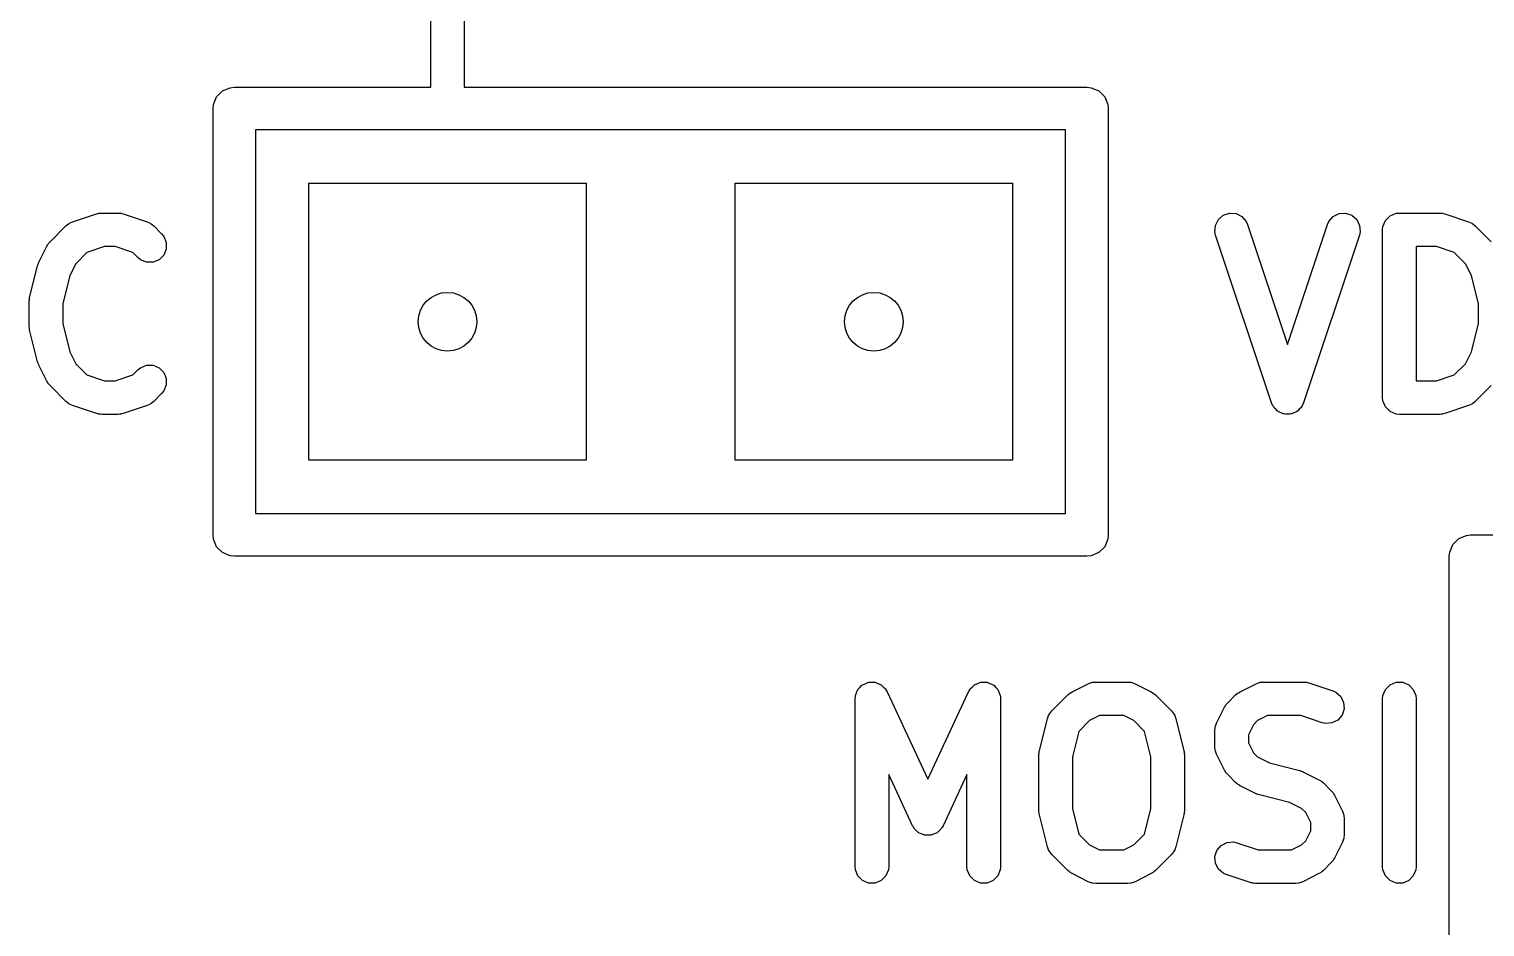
# Model space of a CAD drawing. Extents: x -4.27 to -3.21, y 5.41 to 6.94.
# Drawn here: x -3.8131 to -3.4717, y 6.3331 to 6.5436 of the extents above; entities that cross this region are included whole.
import ezdxf

# ---------------------------------------------------------------- set-up
doc = ezdxf.new("R2010")
doc.units = 0
doc.header["$MEASUREMENT"] = 0
doc.layers.add('BLACK', color=7, linetype='CONTINUOUS')

msp = doc.modelspace()

# ---------------------------------------------------------------- linework, layer by layer
at = {"layer": 'BLACK', "linetype": 'CONTINUOUS'}
for p, q in [((-3.71106, 6.595), (-3.71106, 6.53)), ((-3.71894, 6.53), (-3.71894, 6.59337)), ((-3.76778, 6.52916), (-3.76598, 6.5299)), ((-3.76598, 6.5299), (-3.765, 6.53)), ((-3.765, 6.53), (-3.71894, 6.53)), ((-3.71106, 6.53), (-3.665, 6.53)), ((-3.665, 6.53), (-3.565, 6.53)), ((-3.565, 6.53), (-3.56402, 6.5299)), ((-3.56402, 6.5299), (-3.56222, 6.52916)), ((-3.77, 6.525), (-3.7699, 6.52598)), ((-3.7699, 6.52598), (-3.76916, 6.52778)), ((-3.76916, 6.52778), (-3.76778, 6.52916)), ((-3.56222, 6.52916), (-3.56084, 6.52778)), ((-3.56084, 6.52778), (-3.5601, 6.52598)), ((-3.5601, 6.52598), (-3.56, 6.525)), ((-3.77, 6.425), (-3.77, 6.525)), ((-3.56, 6.525), (-3.56, 6.425)), ((-3.76, 6.52), (-3.76, 6.43)), ((-3.665, 6.52), (-3.76, 6.52)), ((-3.57, 6.52), (-3.665, 6.52)), ((-3.57, 6.43), (-3.57, 6.52)), ((-3.7475, 6.4425), (-3.7475, 6.5075)), ((-3.7475, 6.5075), (-3.6825, 6.5075)), ((-3.6825, 6.5075), (-3.6825, 6.4425)), ((-3.6475, 6.4425), (-3.6475, 6.5075)), ((-3.6475, 6.5075), (-3.5825, 6.5075)), ((-3.5825, 6.5075), (-3.5825, 6.4425)), ((-3.80295, 6.49843), (-3.79733, 6.5003)), ((-3.79733, 6.5003), (-3.79695, 6.50039)), ((-3.79695, 6.50039), (-3.79685, 6.50043)), ((-3.79685, 6.50043), (-3.79671, 6.50044)), ((-3.79671, 6.50044), (-3.79657, 6.50047)), ((-3.79657, 6.50047), (-3.79647, 6.50046)), ((-3.79647, 6.50046), (-3.79608, 6.5005)), ((-3.79608, 6.5005), (-3.79233, 6.5005)), ((-3.79233, 6.5005), (-3.79194, 6.50046)), ((-3.79194, 6.50046), (-3.79184, 6.50047)), ((-3.79184, 6.50047), (-3.7917, 6.50044)), ((-3.7917, 6.50044), (-3.79156, 6.50043)), ((-3.79156, 6.50043), (-3.79147, 6.50039)), ((-3.79147, 6.50039), (-3.79109, 6.5003)), ((-3.79109, 6.5003), (-3.78546, 6.49843)), ((-3.53487, 6.49761), (-3.53418, 6.49898)), ((-3.53418, 6.49898), (-3.53302, 6.49999)), ((-3.53302, 6.49999), (-3.53156, 6.50047)), ((-3.53156, 6.50047), (-3.53003, 6.50036)), ((-3.53003, 6.50036), (-3.52866, 6.49968)), ((-3.52866, 6.49968), (-3.52765, 6.49852)), ((-3.52765, 6.49852), (-3.52734, 6.49781)), ((-3.50856, 6.49781), (-3.50824, 6.49852)), ((-3.50824, 6.49852), (-3.50724, 6.49968)), ((-3.50724, 6.49968), (-3.50586, 6.50036)), ((-3.50586, 6.50036), (-3.50433, 6.50047)), ((-3.50433, 6.50047), (-3.50287, 6.49999)), ((-3.50287, 6.49999), (-3.50171, 6.49898)), ((-3.50171, 6.49898), (-3.50103, 6.49761)), ((-3.49556, 6.49733), (-3.49497, 6.49875)), ((-3.49497, 6.49875), (-3.49389, 6.49984)), ((-3.49389, 6.49984), (-3.49247, 6.50043)), ((-3.49247, 6.50043), (-3.4917, 6.5005)), ((-3.4917, 6.5005), (-3.48233, 6.5005)), ((-3.48233, 6.5005), (-3.48194, 6.50046)), ((-3.48194, 6.50046), (-3.48183, 6.50047)), ((-3.48183, 6.50047), (-3.4817, 6.50044)), ((-3.4817, 6.50044), (-3.48156, 6.50043)), ((-3.48156, 6.50043), (-3.48146, 6.50039)), ((-3.48146, 6.50039), (-3.48108, 6.5003)), ((-3.48108, 6.5003), (-3.47546, 6.49843)), ((-3.80824, 6.49373), (-3.80449, 6.49748)), ((-3.80449, 6.49748), (-3.80389, 6.49796)), ((-3.80389, 6.49796), (-3.80376, 6.49802)), ((-3.80376, 6.49802), (-3.80366, 6.49811)), ((-3.80366, 6.49811), (-3.80295, 6.49843)), ((-3.78546, 6.49843), (-3.78476, 6.49811)), ((-3.78476, 6.49811), (-3.78465, 6.49802)), ((-3.78465, 6.49802), (-3.78452, 6.49796)), ((-3.78452, 6.49796), (-3.78392, 6.49748)), ((-3.78392, 6.49748), (-3.78205, 6.4956)), ((-3.78205, 6.4956), (-3.78156, 6.495)), ((-3.53498, 6.49607), (-3.53487, 6.49761)), ((-3.53481, 6.49532), (-3.53498, 6.49607)), ((-3.52168, 6.45595), (-3.53481, 6.49532)), ((-3.52734, 6.49781), (-3.51795, 6.46965)), ((-3.51795, 6.46965), (-3.50856, 6.49781)), ((-3.50109, 6.49532), (-3.51421, 6.45595)), ((-3.50092, 6.49607), (-3.50109, 6.49532)), ((-3.50103, 6.49761), (-3.50092, 6.49607)), ((-3.49564, 6.49657), (-3.49556, 6.49733)), ((-3.49564, 6.4572), (-3.49564, 6.49657)), ((-3.47546, 6.49843), (-3.47475, 6.49811)), ((-3.47475, 6.49811), (-3.47465, 6.49802)), ((-3.47465, 6.49802), (-3.47451, 6.49796)), ((-3.47451, 6.49796), (-3.47392, 6.49748)), ((-3.47392, 6.49748), (-3.47017, 6.49373)), ((-3.81085, 6.48895), (-3.80898, 6.4927)), ((-3.80898, 6.4927), (-3.80877, 6.49303)), ((-3.80877, 6.49303), (-3.80873, 6.49313)), ((-3.80873, 6.49313), (-3.80864, 6.49324)), ((-3.80864, 6.49324), (-3.80857, 6.49336)), ((-3.80857, 6.49336), (-3.80849, 6.49342)), ((-3.80849, 6.49342), (-3.80824, 6.49373)), ((-3.79544, 6.49263), (-3.79958, 6.49125)), ((-3.79297, 6.49263), (-3.79544, 6.49263)), ((-3.78883, 6.49125), (-3.79297, 6.49263)), ((-3.78156, 6.495), (-3.78097, 6.49358)), ((-3.78097, 6.49205), (-3.78156, 6.49063)), ((-3.78097, 6.49358), (-3.78097, 6.49205)), ((-3.48297, 6.49263), (-3.48776, 6.49263)), ((-3.48776, 6.49263), (-3.48776, 6.46113)), ((-3.47883, 6.49125), (-3.48297, 6.49263)), ((-3.81113, 6.48823), (-3.811, 6.48855)), ((-3.811, 6.48855), (-3.81089, 6.48887)), ((-3.81089, 6.48887), (-3.81087, 6.4889)), ((-3.81087, 6.4889), (-3.81085, 6.48895)), ((-3.80222, 6.48861), (-3.80362, 6.48582)), ((-3.79958, 6.49125), (-3.80222, 6.48861)), ((-3.78762, 6.49003), (-3.78883, 6.49125)), ((-3.78702, 6.48954), (-3.78762, 6.49003)), ((-3.7856, 6.48896), (-3.78702, 6.48954)), ((-3.78406, 6.48896), (-3.7856, 6.48896)), ((-3.78265, 6.48954), (-3.78406, 6.48896)), ((-3.78156, 6.49063), (-3.78265, 6.48954)), ((-3.47619, 6.48861), (-3.47883, 6.49125)), ((-3.47479, 6.48582), (-3.47619, 6.48861)), ((-3.81302, 6.48065), (-3.81115, 6.48815)), ((-3.81115, 6.48815), (-3.81113, 6.4882)), ((-3.81113, 6.4882), (-3.81113, 6.48823)), ((-3.80362, 6.48582), (-3.80527, 6.47921)), ((-3.47314, 6.47921), (-3.47479, 6.48582)), ((-3.81314, 6.47988), (-3.81309, 6.48017)), ((-3.81313, 6.47983), (-3.81314, 6.47988)), ((-3.81314, 6.47969), (-3.81313, 6.47983)), ((-3.81314, 6.47407), (-3.81314, 6.47969)), ((-3.81309, 6.48017), (-3.81307, 6.48046)), ((-3.81307, 6.48046), (-3.81304, 6.48051)), ((-3.81304, 6.48051), (-3.81302, 6.48065)), ((-3.80527, 6.47921), (-3.80527, 6.47455)), ((-3.47314, 6.47455), (-3.47314, 6.47921)), ((-3.81313, 6.47393), (-3.81314, 6.47407)), ((-3.81314, 6.47388), (-3.81313, 6.47393)), ((-3.81309, 6.47359), (-3.81314, 6.47388)), ((-3.81307, 6.4733), (-3.81309, 6.47359)), ((-3.81304, 6.47325), (-3.81307, 6.4733)), ((-3.81302, 6.47311), (-3.81304, 6.47325)), ((-3.81115, 6.46562), (-3.81302, 6.47311)), ((-3.80527, 6.47455), (-3.80362, 6.46794)), ((-3.47479, 6.46794), (-3.47314, 6.47455)), ((-3.80362, 6.46794), (-3.80222, 6.46515)), ((-3.47619, 6.46515), (-3.47479, 6.46794)), ((-3.81113, 6.46556), (-3.81115, 6.46562)), ((-3.81113, 6.46553), (-3.81113, 6.46556)), ((-3.811, 6.46521), (-3.81113, 6.46553)), ((-3.81089, 6.46489), (-3.811, 6.46521)), ((-3.81087, 6.46487), (-3.81089, 6.46489)), ((-3.81085, 6.46481), (-3.81087, 6.46487)), ((-3.80898, 6.46106), (-3.81085, 6.46481)), ((-3.80222, 6.46515), (-3.79958, 6.46251)), ((-3.78702, 6.46422), (-3.7856, 6.46481)), ((-3.7856, 6.46481), (-3.78406, 6.46481)), ((-3.78406, 6.46481), (-3.78265, 6.46422)), ((-3.47883, 6.46251), (-3.47619, 6.46515)), ((-3.80877, 6.46073), (-3.80898, 6.46106)), ((-3.79958, 6.46251), (-3.79544, 6.46113)), ((-3.79544, 6.46113), (-3.79297, 6.46113)), ((-3.79297, 6.46113), (-3.78883, 6.46251)), ((-3.78883, 6.46251), (-3.78762, 6.46373)), ((-3.78762, 6.46373), (-3.78702, 6.46422)), ((-3.78265, 6.46422), (-3.78156, 6.46313)), ((-3.78156, 6.46313), (-3.78097, 6.46171)), ((-3.78097, 6.46171), (-3.78097, 6.46018)), ((-3.48776, 6.46113), (-3.48297, 6.46113)), ((-3.48297, 6.46113), (-3.47883, 6.46251)), ((-3.80873, 6.46063), (-3.80877, 6.46073)), ((-3.80864, 6.46052), (-3.80873, 6.46063)), ((-3.80857, 6.46041), (-3.80864, 6.46052)), ((-3.80849, 6.46034), (-3.80857, 6.46041)), ((-3.80824, 6.46004), (-3.80849, 6.46034)), ((-3.80449, 6.45629), (-3.80824, 6.46004)), ((-3.78205, 6.45816), (-3.78392, 6.45629)), ((-3.78156, 6.45876), (-3.78205, 6.45816)), ((-3.78097, 6.46018), (-3.78156, 6.45876)), ((-3.47017, 6.46004), (-3.47392, 6.45629)), ((-3.80389, 6.4558), (-3.80449, 6.45629)), ((-3.80376, 6.45574), (-3.80389, 6.4558)), ((-3.80366, 6.45565), (-3.80376, 6.45574)), ((-3.80295, 6.45534), (-3.80366, 6.45565)), ((-3.79733, 6.45346), (-3.80295, 6.45534)), ((-3.78546, 6.45534), (-3.79109, 6.45346)), ((-3.78476, 6.45565), (-3.78546, 6.45534)), ((-3.78465, 6.45574), (-3.78476, 6.45565)), ((-3.78452, 6.4558), (-3.78465, 6.45574)), ((-3.78392, 6.45629), (-3.78452, 6.4558)), ((-3.52137, 6.45525), (-3.52168, 6.45595)), ((-3.52118, 6.45503), (-3.52137, 6.45525)), ((-3.52106, 6.45478), (-3.52118, 6.45503)), ((-3.52068, 6.45446), (-3.52106, 6.45478)), ((-3.52036, 6.45409), (-3.52068, 6.45446)), ((-3.51521, 6.45446), (-3.51553, 6.45409)), ((-3.51484, 6.45478), (-3.51521, 6.45446)), ((-3.51471, 6.45503), (-3.51484, 6.45478)), ((-3.51453, 6.45525), (-3.51471, 6.45503)), ((-3.51421, 6.45595), (-3.51453, 6.45525)), ((-3.49556, 6.45643), (-3.49564, 6.4572)), ((-3.49497, 6.45501), (-3.49556, 6.45643)), ((-3.49389, 6.45392), (-3.49497, 6.45501)), ((-3.47546, 6.45534), (-3.48108, 6.45346)), ((-3.47475, 6.45565), (-3.47546, 6.45534)), ((-3.47465, 6.45574), (-3.47475, 6.45565)), ((-3.47451, 6.4558), (-3.47465, 6.45574)), ((-3.47392, 6.45629), (-3.47451, 6.4558)), ((-3.79695, 6.45337), (-3.79733, 6.45346)), ((-3.79685, 6.45333), (-3.79695, 6.45337)), ((-3.79671, 6.45332), (-3.79685, 6.45333)), ((-3.79657, 6.45329), (-3.79671, 6.45332)), ((-3.79647, 6.4533), (-3.79657, 6.45329)), ((-3.79608, 6.45326), (-3.79647, 6.4533)), ((-3.79233, 6.45326), (-3.79608, 6.45326)), ((-3.79194, 6.4533), (-3.79233, 6.45326)), ((-3.79184, 6.45329), (-3.79194, 6.4533)), ((-3.7917, 6.45332), (-3.79184, 6.45329)), ((-3.79156, 6.45333), (-3.7917, 6.45332)), ((-3.79147, 6.45337), (-3.79156, 6.45333)), ((-3.79109, 6.45346), (-3.79147, 6.45337)), ((-3.52011, 6.45396), (-3.52036, 6.45409)), ((-3.5199, 6.45378), (-3.52011, 6.45396)), ((-3.51943, 6.45362), (-3.5199, 6.45378)), ((-3.51899, 6.4534), (-3.51943, 6.45362)), ((-3.51871, 6.45338), (-3.51899, 6.4534)), ((-3.51844, 6.45329), (-3.51871, 6.45338)), ((-3.51795, 6.45332), (-3.51844, 6.45329)), ((-3.51745, 6.45329), (-3.51795, 6.45332)), ((-3.51719, 6.45338), (-3.51745, 6.45329)), ((-3.51691, 6.4534), (-3.51719, 6.45338)), ((-3.51647, 6.45362), (-3.51691, 6.4534)), ((-3.516, 6.45378), (-3.51647, 6.45362)), ((-3.51578, 6.45396), (-3.516, 6.45378)), ((-3.51553, 6.45409), (-3.51578, 6.45396)), ((-3.49247, 6.45333), (-3.49389, 6.45392)), ((-3.4917, 6.45326), (-3.49247, 6.45333)), ((-3.48233, 6.45326), (-3.4917, 6.45326)), ((-3.48194, 6.4533), (-3.48233, 6.45326)), ((-3.48183, 6.45329), (-3.48194, 6.4533)), ((-3.4817, 6.45332), (-3.48183, 6.45329)), ((-3.48156, 6.45333), (-3.4817, 6.45332)), ((-3.48146, 6.45337), (-3.48156, 6.45333)), ((-3.48108, 6.45346), (-3.48146, 6.45337)), ((-3.6825, 6.4425), (-3.7475, 6.4425)), ((-3.5825, 6.4425), (-3.6475, 6.4425)), ((-3.76, 6.43), (-3.665, 6.43)), ((-3.665, 6.43), (-3.57, 6.43)), ((-3.7699, 6.42402), (-3.77, 6.425)), ((-3.76916, 6.42222), (-3.7699, 6.42402)), ((-3.5601, 6.42402), (-3.56084, 6.42222)), ((-3.56, 6.425), (-3.5601, 6.42402)), ((-3.47916, 6.42278), (-3.47778, 6.42416)), ((-3.47778, 6.42416), (-3.47598, 6.4249)), ((-3.47598, 6.4249), (-3.475, 6.425)), ((-3.475, 6.425), (-3.275, 6.425)), ((-3.76778, 6.42084), (-3.76916, 6.42222)), ((-3.76598, 6.4201), (-3.76778, 6.42084)), ((-3.765, 6.42), (-3.76598, 6.4201)), ((-3.665, 6.42), (-3.765, 6.42)), ((-3.565, 6.42), (-3.665, 6.42)), ((-3.56402, 6.4201), (-3.565, 6.42)), ((-3.56222, 6.42084), (-3.56402, 6.4201)), ((-3.56084, 6.42222), (-3.56222, 6.42084)), ((-3.48, 6.42), (-3.4799, 6.42098)), ((-3.48, 6.22), (-3.48, 6.42)), ((-3.4799, 6.42098), (-3.47916, 6.42278)), ((-3.61872, 6.38875), (-3.61824, 6.38924)), ((-3.61824, 6.38924), (-3.61777, 6.38974)), ((-3.61777, 6.38974), (-3.6177, 6.38978)), ((-3.6177, 6.38978), (-3.61763, 6.38984)), ((-3.61763, 6.38984), (-3.617, 6.3901)), ((-3.617, 6.3901), (-3.61638, 6.39039)), ((-3.61638, 6.39039), (-3.6163, 6.39039)), ((-3.6163, 6.39039), (-3.61621, 6.39043)), ((-3.61621, 6.39043), (-3.61553, 6.39043)), ((-3.61553, 6.39043), (-3.61485, 6.39046)), ((-3.61485, 6.39046), (-3.61477, 6.39043)), ((-3.61477, 6.39043), (-3.61468, 6.39043)), ((-3.61468, 6.39043), (-3.61405, 6.39017)), ((-3.61405, 6.39017), (-3.6134, 6.38993)), ((-3.6134, 6.38993), (-3.61334, 6.38987)), ((-3.61334, 6.38987), (-3.61326, 6.38984)), ((-3.61326, 6.38984), (-3.61278, 6.38936)), ((-3.61278, 6.38936), (-3.61227, 6.3889)), ((-3.59237, 6.3889), (-3.59187, 6.38936)), ((-3.59187, 6.38936), (-3.59139, 6.38984)), ((-3.59139, 6.38984), (-3.59131, 6.38987)), ((-3.59131, 6.38987), (-3.59124, 6.38993)), ((-3.59124, 6.38993), (-3.5906, 6.39017)), ((-3.5906, 6.39017), (-3.58997, 6.39043)), ((-3.58997, 6.39043), (-3.58988, 6.39043)), ((-3.58988, 6.39043), (-3.5898, 6.39046)), ((-3.5898, 6.39046), (-3.58911, 6.39043)), ((-3.58911, 6.39043), (-3.58843, 6.39043)), ((-3.58843, 6.39043), (-3.58835, 6.39039)), ((-3.58835, 6.39039), (-3.58826, 6.39039)), ((-3.58826, 6.39039), (-3.58764, 6.3901)), ((-3.58764, 6.3901), (-3.58701, 6.38984)), ((-3.58701, 6.38984), (-3.58695, 6.38978)), ((-3.58695, 6.38978), (-3.58687, 6.38974)), ((-3.58687, 6.38974), (-3.58641, 6.38924)), ((-3.58641, 6.38924), (-3.58593, 6.38875)), ((-3.56846, 6.38821), (-3.56471, 6.39009)), ((-3.56471, 6.39009), (-3.56399, 6.39036)), ((-3.56399, 6.39036), (-3.56385, 6.39037)), ((-3.56385, 6.39037), (-3.56372, 6.39043)), ((-3.56372, 6.39043), (-3.56295, 6.3905)), ((-3.56295, 6.3905), (-3.55545, 6.3905)), ((-3.55545, 6.3905), (-3.55469, 6.39043)), ((-3.55469, 6.39043), (-3.55455, 6.39037)), ((-3.55455, 6.39037), (-3.55441, 6.39036)), ((-3.55441, 6.39036), (-3.55369, 6.39009)), ((-3.55369, 6.39009), (-3.54994, 6.38821)), ((-3.52909, 6.38821), (-3.52534, 6.39009)), ((-3.52534, 6.39009), (-3.52462, 6.39036)), ((-3.52462, 6.39036), (-3.52448, 6.39037)), ((-3.52448, 6.39037), (-3.52435, 6.39043)), ((-3.52435, 6.39043), (-3.52358, 6.3905)), ((-3.52358, 6.3905), (-3.51421, 6.3905)), ((-3.51421, 6.3905), (-3.51382, 6.39046)), ((-3.51382, 6.39046), (-3.51372, 6.39047)), ((-3.51372, 6.39047), (-3.51358, 6.39044)), ((-3.51358, 6.39044), (-3.51344, 6.39043)), ((-3.51344, 6.39043), (-3.51334, 6.39039)), ((-3.51334, 6.39039), (-3.51296, 6.3903)), ((-3.51296, 6.3903), (-3.50734, 6.38843)), ((-3.49498, 6.38875), (-3.4939, 6.38984)), ((-3.4939, 6.38984), (-3.49248, 6.39043)), ((-3.49248, 6.39043), (-3.49094, 6.39043)), ((-3.49094, 6.39043), (-3.48952, 6.38984)), ((-3.48952, 6.38984), (-3.48844, 6.38875)), ((-3.61938, 6.38657), (-3.61933, 6.38707)), ((-3.61938, 6.3472), (-3.61938, 6.38657)), ((-3.61934, 6.38716), (-3.61932, 6.38721)), ((-3.61933, 6.38707), (-3.61934, 6.38716)), ((-3.61932, 6.38721), (-3.61931, 6.38733)), ((-3.61931, 6.38733), (-3.61905, 6.38797)), ((-3.61905, 6.38797), (-3.61881, 6.38861)), ((-3.61881, 6.38861), (-3.61875, 6.38867)), ((-3.61875, 6.38867), (-3.61872, 6.38875)), ((-3.61227, 6.3889), (-3.61221, 6.38879)), ((-3.61221, 6.38879), (-3.61217, 6.38875)), ((-3.61217, 6.38875), (-3.61214, 6.38867)), ((-3.61214, 6.38867), (-3.61188, 6.38823)), ((-3.61188, 6.38823), (-3.60232, 6.36775)), ((-3.60232, 6.36775), (-3.59277, 6.38823)), ((-3.59277, 6.38823), (-3.59251, 6.38867)), ((-3.59251, 6.38867), (-3.59247, 6.38875)), ((-3.59247, 6.38875), (-3.59244, 6.38879)), ((-3.59244, 6.38879), (-3.59237, 6.3889)), ((-3.58593, 6.38875), (-3.58589, 6.38867)), ((-3.58589, 6.38867), (-3.58583, 6.38861)), ((-3.58583, 6.38861), (-3.5856, 6.38797)), ((-3.5856, 6.38797), (-3.58534, 6.38733)), ((-3.58534, 6.38733), (-3.58533, 6.38721)), ((-3.58533, 6.38721), (-3.58531, 6.38716)), ((-3.58531, 6.38716), (-3.58531, 6.38707)), ((-3.58531, 6.38707), (-3.58526, 6.38657)), ((-3.58526, 6.38657), (-3.58526, 6.3472)), ((-3.57324, 6.38373), (-3.56949, 6.38748)), ((-3.56949, 6.38748), (-3.56918, 6.38772)), ((-3.56918, 6.38772), (-3.56912, 6.3878)), ((-3.56912, 6.3878), (-3.569, 6.38788)), ((-3.569, 6.38788), (-3.56889, 6.38796)), ((-3.56889, 6.38796), (-3.56879, 6.388)), ((-3.56879, 6.388), (-3.56846, 6.38821)), ((-3.54994, 6.38821), (-3.54961, 6.388)), ((-3.54961, 6.388), (-3.54952, 6.38796)), ((-3.54952, 6.38796), (-3.54941, 6.38788)), ((-3.54941, 6.38788), (-3.54929, 6.3878)), ((-3.54929, 6.3878), (-3.54922, 6.38772)), ((-3.54922, 6.38772), (-3.54892, 6.38748)), ((-3.54892, 6.38748), (-3.54517, 6.38373)), ((-3.53199, 6.3856), (-3.53012, 6.38748)), ((-3.53012, 6.38748), (-3.52981, 6.38772)), ((-3.52981, 6.38772), (-3.52975, 6.3878)), ((-3.52975, 6.3878), (-3.52963, 6.38788)), ((-3.52963, 6.38788), (-3.52952, 6.38796)), ((-3.52952, 6.38796), (-3.52942, 6.388)), ((-3.52942, 6.388), (-3.52909, 6.38821)), ((-3.50734, 6.38843), (-3.50663, 6.38811)), ((-3.50663, 6.38811), (-3.50547, 6.38711)), ((-3.50547, 6.38711), (-3.50479, 6.38573)), ((-3.49565, 6.38657), (-3.49557, 6.38733)), ((-3.49565, 6.3472), (-3.49565, 6.38657)), ((-3.49557, 6.38733), (-3.49498, 6.38875)), ((-3.48844, 6.38875), (-3.48785, 6.38733)), ((-3.48785, 6.38733), (-3.48777, 6.38657)), ((-3.48777, 6.38657), (-3.48777, 6.3472)), ((-3.57427, 6.3819), (-3.57401, 6.38262)), ((-3.57401, 6.38262), (-3.57384, 6.38286)), ((-3.57384, 6.38286), (-3.57373, 6.38313)), ((-3.57373, 6.38313), (-3.57324, 6.38373)), ((-3.56202, 6.38263), (-3.56437, 6.38146)), ((-3.55638, 6.38263), (-3.56202, 6.38263)), ((-3.55404, 6.38146), (-3.55638, 6.38263)), ((-3.54517, 6.38373), (-3.54468, 6.38313)), ((-3.54468, 6.38313), (-3.54457, 6.38286)), ((-3.54457, 6.38286), (-3.54439, 6.38262)), ((-3.54439, 6.38262), (-3.54413, 6.3819)), ((-3.5346, 6.38083), (-3.53273, 6.38458)), ((-3.53273, 6.38458), (-3.53252, 6.38491)), ((-3.53252, 6.38491), (-3.53248, 6.385)), ((-3.53248, 6.385), (-3.53239, 6.38511)), ((-3.53239, 6.38511), (-3.53232, 6.38523)), ((-3.53232, 6.38523), (-3.53224, 6.3853)), ((-3.53224, 6.3853), (-3.53199, 6.3856)), ((-3.52265, 6.38263), (-3.525, 6.38146)), ((-3.51485, 6.38263), (-3.52265, 6.38263)), ((-3.50983, 6.38096), (-3.51485, 6.38263)), ((-3.50516, 6.38274), (-3.50617, 6.38158)), ((-3.50468, 6.3842), (-3.50516, 6.38274)), ((-3.50479, 6.38573), (-3.50468, 6.3842)), ((-3.57615, 6.3744), (-3.57427, 6.3819)), ((-3.56437, 6.38146), (-3.5669, 6.37893)), ((-3.55151, 6.37893), (-3.55404, 6.38146)), ((-3.54413, 6.3819), (-3.54226, 6.3744)), ((-3.53502, 6.37907), (-3.53494, 6.37984)), ((-3.53502, 6.37532), (-3.53502, 6.37907)), ((-3.53494, 6.37984), (-3.53489, 6.37997)), ((-3.53489, 6.37997), (-3.53488, 6.38011)), ((-3.53488, 6.38011), (-3.5346, 6.38083)), ((-3.52597, 6.38048), (-3.52714, 6.37814)), ((-3.525, 6.38146), (-3.52597, 6.38048)), ((-3.50908, 6.38079), (-3.50983, 6.38096)), ((-3.50754, 6.38089), (-3.50908, 6.38079)), ((-3.50617, 6.38158), (-3.50754, 6.38089)), ((-3.5669, 6.37893), (-3.56839, 6.37296)), ((-3.55002, 6.37296), (-3.55151, 6.37893)), ((-3.52714, 6.37814), (-3.52714, 6.37625)), ((-3.52714, 6.37625), (-3.52597, 6.3739)), ((-3.57626, 6.37363), (-3.57622, 6.37392)), ((-3.57625, 6.37358), (-3.57626, 6.37363)), ((-3.57626, 6.37344), (-3.57625, 6.37358)), ((-3.57626, 6.36032), (-3.57626, 6.37344)), ((-3.57622, 6.37392), (-3.57619, 6.37421)), ((-3.57619, 6.37421), (-3.57617, 6.37426)), ((-3.57617, 6.37426), (-3.57615, 6.3744)), ((-3.56839, 6.37296), (-3.56839, 6.3608)), ((-3.55002, 6.3608), (-3.55002, 6.37296)), ((-3.54226, 6.3744), (-3.54224, 6.37426)), ((-3.54224, 6.37426), (-3.54222, 6.37421)), ((-3.54222, 6.37421), (-3.54219, 6.37392)), ((-3.54219, 6.37392), (-3.54215, 6.37363)), ((-3.54215, 6.37363), (-3.54216, 6.37358)), ((-3.54216, 6.37358), (-3.54214, 6.37344)), ((-3.54214, 6.37344), (-3.54214, 6.36032)), ((-3.53494, 6.37455), (-3.53502, 6.37532)), ((-3.53489, 6.37442), (-3.53494, 6.37455)), ((-3.53488, 6.37428), (-3.53489, 6.37442)), ((-3.5346, 6.37356), (-3.53488, 6.37428)), ((-3.53273, 6.36981), (-3.5346, 6.37356)), ((-3.52597, 6.3739), (-3.525, 6.37293)), ((-3.525, 6.37293), (-3.52221, 6.37153)), ((-3.60589, 6.35678), (-3.61151, 6.36882)), ((-3.61151, 6.36882), (-3.61151, 6.3472)), ((-3.59314, 6.36882), (-3.59875, 6.35678)), ((-3.59314, 6.3472), (-3.59314, 6.36882)), ((-3.53252, 6.36948), (-3.53273, 6.36981)), ((-3.53248, 6.36938), (-3.53252, 6.36948)), ((-3.53239, 6.36927), (-3.53248, 6.36938)), ((-3.53232, 6.36915), (-3.53239, 6.36927)), ((-3.53224, 6.36909), (-3.53232, 6.36915)), ((-3.53199, 6.36878), (-3.53224, 6.36909)), ((-3.53012, 6.36691), (-3.53199, 6.36878)), ((-3.52221, 6.37153), (-3.51513, 6.36976)), ((-3.51513, 6.36976), (-3.51507, 6.36974)), ((-3.51507, 6.36974), (-3.51504, 6.36974)), ((-3.51504, 6.36974), (-3.51472, 6.36962)), ((-3.51472, 6.36962), (-3.5144, 6.3695)), ((-3.5144, 6.3695), (-3.51438, 6.36949)), ((-3.51438, 6.36949), (-3.51432, 6.36947)), ((-3.51432, 6.36947), (-3.51057, 6.36759)), ((-3.52981, 6.36666), (-3.53012, 6.36691)), ((-3.52975, 6.36658), (-3.52981, 6.36666)), ((-3.52963, 6.36651), (-3.52975, 6.36658)), ((-3.52952, 6.36642), (-3.52963, 6.36651)), ((-3.52942, 6.36638), (-3.52952, 6.36642)), ((-3.52909, 6.36617), (-3.52942, 6.36638)), ((-3.52534, 6.3643), (-3.52909, 6.36617)), ((-3.51057, 6.36759), (-3.51024, 6.36738)), ((-3.51024, 6.36738), (-3.51015, 6.36734)), ((-3.51015, 6.36734), (-3.51004, 6.36725)), ((-3.51004, 6.36725), (-3.50992, 6.36718)), ((-3.50992, 6.36718), (-3.50985, 6.3671)), ((-3.50985, 6.3671), (-3.50955, 6.36685)), ((-3.50955, 6.36685), (-3.50768, 6.36498)), ((-3.52529, 6.36428), (-3.52534, 6.3643)), ((-3.52526, 6.36426), (-3.52529, 6.36428)), ((-3.52494, 6.36414), (-3.52526, 6.36426)), ((-3.52462, 6.36402), (-3.52494, 6.36414)), ((-3.52459, 6.36402), (-3.52462, 6.36402)), ((-3.52454, 6.364), (-3.52459, 6.36402)), ((-3.51746, 6.36223), (-3.52454, 6.364)), ((-3.51467, 6.36083), (-3.51746, 6.36223)), ((-3.50768, 6.36498), (-3.50743, 6.36468)), ((-3.50743, 6.36468), (-3.50735, 6.36461)), ((-3.50735, 6.36461), (-3.50727, 6.36449)), ((-3.50727, 6.36449), (-3.50719, 6.36438)), ((-3.50719, 6.36438), (-3.50715, 6.36429)), ((-3.50715, 6.36429), (-3.50694, 6.36395)), ((-3.50694, 6.36395), (-3.50506, 6.36021)), ((-3.57625, 6.36019), (-3.57626, 6.36032)), ((-3.57626, 6.36013), (-3.57625, 6.36019)), ((-3.57622, 6.35984), (-3.57626, 6.36013)), ((-3.57619, 6.35955), (-3.57622, 6.35984)), ((-3.57617, 6.3595), (-3.57619, 6.35955)), ((-3.57615, 6.35936), (-3.57617, 6.3595)), ((-3.57427, 6.35187), (-3.57615, 6.35936)), ((-3.56839, 6.3608), (-3.5669, 6.35483)), ((-3.55151, 6.35483), (-3.55002, 6.3608)), ((-3.54226, 6.35936), (-3.54413, 6.35187)), ((-3.54224, 6.3595), (-3.54226, 6.35936)), ((-3.54222, 6.35955), (-3.54224, 6.3595)), ((-3.54219, 6.35984), (-3.54222, 6.35955)), ((-3.54215, 6.36013), (-3.54219, 6.35984)), ((-3.54214, 6.36032), (-3.54216, 6.36019)), ((-3.54216, 6.36019), (-3.54215, 6.36013)), ((-3.51369, 6.35986), (-3.51467, 6.36083)), ((-3.51252, 6.35752), (-3.51369, 6.35986)), ((-3.50506, 6.36021), (-3.50479, 6.35948)), ((-3.50479, 6.35948), (-3.50478, 6.35934)), ((-3.50478, 6.35934), (-3.50472, 6.35921)), ((-3.50472, 6.35921), (-3.50465, 6.35844)), ((-3.60572, 6.3565), (-3.60589, 6.35678)), ((-3.60569, 6.3564), (-3.60572, 6.3565)), ((-3.60563, 6.35634), (-3.60569, 6.3564)), ((-3.6055, 6.35612), (-3.60563, 6.35634)), ((-3.60506, 6.35571), (-3.6055, 6.35612)), ((-3.60465, 6.35527), (-3.60506, 6.35571)), ((-3.60449, 6.3552), (-3.60465, 6.35527)), ((-3.60436, 6.35508), (-3.60449, 6.3552)), ((-3.60015, 6.3552), (-3.60028, 6.35508)), ((-3.59999, 6.35527), (-3.60015, 6.3552)), ((-3.59959, 6.35571), (-3.59999, 6.35527)), ((-3.59915, 6.35612), (-3.59959, 6.35571)), ((-3.59902, 6.35634), (-3.59915, 6.35612)), ((-3.59896, 6.3564), (-3.59902, 6.35634)), ((-3.59892, 6.3565), (-3.59896, 6.3564)), ((-3.59875, 6.35678), (-3.59892, 6.3565)), ((-3.51369, 6.35328), (-3.51252, 6.35562)), ((-3.51252, 6.35562), (-3.51252, 6.35752)), ((-3.50465, 6.35844), (-3.50465, 6.3547)), ((-3.6038, 6.35487), (-3.60436, 6.35508)), ((-3.60326, 6.35462), (-3.6038, 6.35487)), ((-3.60308, 6.35461), (-3.60326, 6.35462)), ((-3.60292, 6.35455), (-3.60308, 6.35461)), ((-3.60232, 6.35458), (-3.60292, 6.35455)), ((-3.60172, 6.35455), (-3.60232, 6.35458)), ((-3.60156, 6.35461), (-3.60172, 6.35455)), ((-3.60139, 6.35462), (-3.60156, 6.35461)), ((-3.60084, 6.35487), (-3.60139, 6.35462)), ((-3.60028, 6.35508), (-3.60084, 6.35487)), ((-3.57401, 6.35114), (-3.57427, 6.35187)), ((-3.5669, 6.35483), (-3.56437, 6.35231)), ((-3.56437, 6.35231), (-3.56202, 6.35113)), ((-3.55638, 6.35113), (-3.55404, 6.35231)), ((-3.55404, 6.35231), (-3.55151, 6.35483)), ((-3.54413, 6.35187), (-3.54439, 6.35114)), ((-3.5345, 6.35102), (-3.5335, 6.35218)), ((-3.5335, 6.35218), (-3.53212, 6.35287)), ((-3.53212, 6.35287), (-3.53059, 6.35298)), ((-3.53059, 6.35298), (-3.52984, 6.35281)), ((-3.52984, 6.35281), (-3.52482, 6.35113)), ((-3.51701, 6.35113), (-3.51467, 6.35231)), ((-3.51467, 6.35231), (-3.51369, 6.35328)), ((-3.50506, 6.35293), (-3.50694, 6.34918)), ((-3.50479, 6.35366), (-3.50506, 6.35293)), ((-3.50478, 6.3538), (-3.50479, 6.35366)), ((-3.50472, 6.35393), (-3.50478, 6.3538)), ((-3.50465, 6.3547), (-3.50472, 6.35393)), ((-3.57384, 6.3509), (-3.57401, 6.35114)), ((-3.57373, 6.35063), (-3.57384, 6.3509)), ((-3.57324, 6.35004), (-3.57373, 6.35063)), ((-3.56949, 6.34629), (-3.57324, 6.35004)), ((-3.56202, 6.35113), (-3.55638, 6.35113)), ((-3.54517, 6.35004), (-3.54892, 6.34629)), ((-3.54468, 6.35063), (-3.54517, 6.35004)), ((-3.54457, 6.3509), (-3.54468, 6.35063)), ((-3.54439, 6.35114), (-3.54457, 6.3509)), ((-3.53499, 6.34956), (-3.5345, 6.35102)), ((-3.53488, 6.34803), (-3.53499, 6.34956)), ((-3.52482, 6.35113), (-3.51701, 6.35113)), ((-3.50743, 6.34846), (-3.50768, 6.34816)), ((-3.50735, 6.34853), (-3.50743, 6.34846)), ((-3.50727, 6.34865), (-3.50735, 6.34853)), ((-3.50719, 6.34876), (-3.50727, 6.34865)), ((-3.50715, 6.34885), (-3.50719, 6.34876)), ((-3.50694, 6.34918), (-3.50715, 6.34885)), ((-3.61931, 6.34643), (-3.61938, 6.3472)), ((-3.61872, 6.34501), (-3.61931, 6.34643)), ((-3.61763, 6.34392), (-3.61872, 6.34501)), ((-3.61217, 6.34501), (-3.61326, 6.34392)), ((-3.61158, 6.34643), (-3.61217, 6.34501)), ((-3.61151, 6.3472), (-3.61158, 6.34643)), ((-3.59306, 6.34643), (-3.59314, 6.3472)), ((-3.59247, 6.34501), (-3.59306, 6.34643)), ((-3.59139, 6.34392), (-3.59247, 6.34501)), ((-3.58593, 6.34501), (-3.58701, 6.34392)), ((-3.58534, 6.34643), (-3.58593, 6.34501)), ((-3.58526, 6.3472), (-3.58534, 6.34643)), ((-3.56918, 6.34604), (-3.56949, 6.34629)), ((-3.56912, 6.34596), (-3.56918, 6.34604)), ((-3.569, 6.34589), (-3.56912, 6.34596)), ((-3.56889, 6.3458), (-3.569, 6.34589)), ((-3.56879, 6.34576), (-3.56889, 6.3458)), ((-3.56846, 6.34555), (-3.56879, 6.34576)), ((-3.56471, 6.34367), (-3.56846, 6.34555)), ((-3.54994, 6.34555), (-3.55369, 6.34367)), ((-3.54961, 6.34576), (-3.54994, 6.34555)), ((-3.54952, 6.3458), (-3.54961, 6.34576)), ((-3.54941, 6.34589), (-3.54952, 6.3458)), ((-3.54929, 6.34596), (-3.54941, 6.34589)), ((-3.54922, 6.34604), (-3.54929, 6.34596)), ((-3.54892, 6.34629), (-3.54922, 6.34604)), ((-3.53419, 6.34666), (-3.53488, 6.34803)), ((-3.53303, 6.34565), (-3.53419, 6.34666)), ((-3.53233, 6.34534), (-3.53303, 6.34565)), ((-3.5267, 6.34346), (-3.53233, 6.34534)), ((-3.51057, 6.34555), (-3.51432, 6.34367)), ((-3.51024, 6.34576), (-3.51057, 6.34555)), ((-3.51015, 6.3458), (-3.51024, 6.34576)), ((-3.51004, 6.34589), (-3.51015, 6.3458)), ((-3.50992, 6.34596), (-3.51004, 6.34589)), ((-3.50985, 6.34604), (-3.50992, 6.34596)), ((-3.50955, 6.34629), (-3.50985, 6.34604)), ((-3.50768, 6.34816), (-3.50955, 6.34629)), ((-3.49557, 6.34643), (-3.49565, 6.3472)), ((-3.49498, 6.34501), (-3.49557, 6.34643)), ((-3.4939, 6.34392), (-3.49498, 6.34501)), ((-3.48844, 6.34501), (-3.48952, 6.34392)), ((-3.48785, 6.34643), (-3.48844, 6.34501)), ((-3.48777, 6.3472), (-3.48785, 6.34643)), ((-3.61621, 6.34333), (-3.61763, 6.34392)), ((-3.61468, 6.34333), (-3.61621, 6.34333)), ((-3.61326, 6.34392), (-3.61468, 6.34333)), ((-3.58997, 6.34333), (-3.59139, 6.34392)), ((-3.58843, 6.34333), (-3.58997, 6.34333)), ((-3.58701, 6.34392), (-3.58843, 6.34333)), ((-3.56399, 6.3434), (-3.56471, 6.34367)), ((-3.56385, 6.34339), (-3.56399, 6.3434)), ((-3.56372, 6.34333), (-3.56385, 6.34339)), ((-3.56295, 6.34326), (-3.56372, 6.34333)), ((-3.55545, 6.34326), (-3.56295, 6.34326)), ((-3.55469, 6.34333), (-3.55545, 6.34326)), ((-3.55455, 6.34339), (-3.55469, 6.34333)), ((-3.55441, 6.3434), (-3.55455, 6.34339)), ((-3.55369, 6.34367), (-3.55441, 6.3434)), ((-3.52632, 6.34337), (-3.5267, 6.34346)), ((-3.52623, 6.34333), (-3.52632, 6.34337)), ((-3.52609, 6.34332), (-3.52623, 6.34333)), ((-3.52595, 6.34329), (-3.52609, 6.34332)), ((-3.52585, 6.3433), (-3.52595, 6.34329)), ((-3.52546, 6.34326), (-3.52585, 6.3433)), ((-3.51608, 6.34326), (-3.52546, 6.34326)), ((-3.51532, 6.34333), (-3.51608, 6.34326)), ((-3.51518, 6.34339), (-3.51532, 6.34333)), ((-3.51504, 6.3434), (-3.51518, 6.34339)), ((-3.51432, 6.34367), (-3.51504, 6.3434)), ((-3.49248, 6.34333), (-3.4939, 6.34392)), ((-3.49094, 6.34333), (-3.49248, 6.34333)), ((-3.48952, 6.34392), (-3.49094, 6.34333))]:
    msp.add_line(p, q, dxfattribs=at)
at = {"layer": 'BLACK'}
for centre in [(-3.715, 6.475), (-3.615, 6.475)]:
    msp.add_circle(centre, 0.00689, dxfattribs=at)
at = {"layer": 'WHITE'}
for centre in [(-3.715, 6.475), (-3.615, 6.475)]:
    msp.add_circle(centre, 0.00689, dxfattribs=at)

doc.saveas('drawing.dxf')
